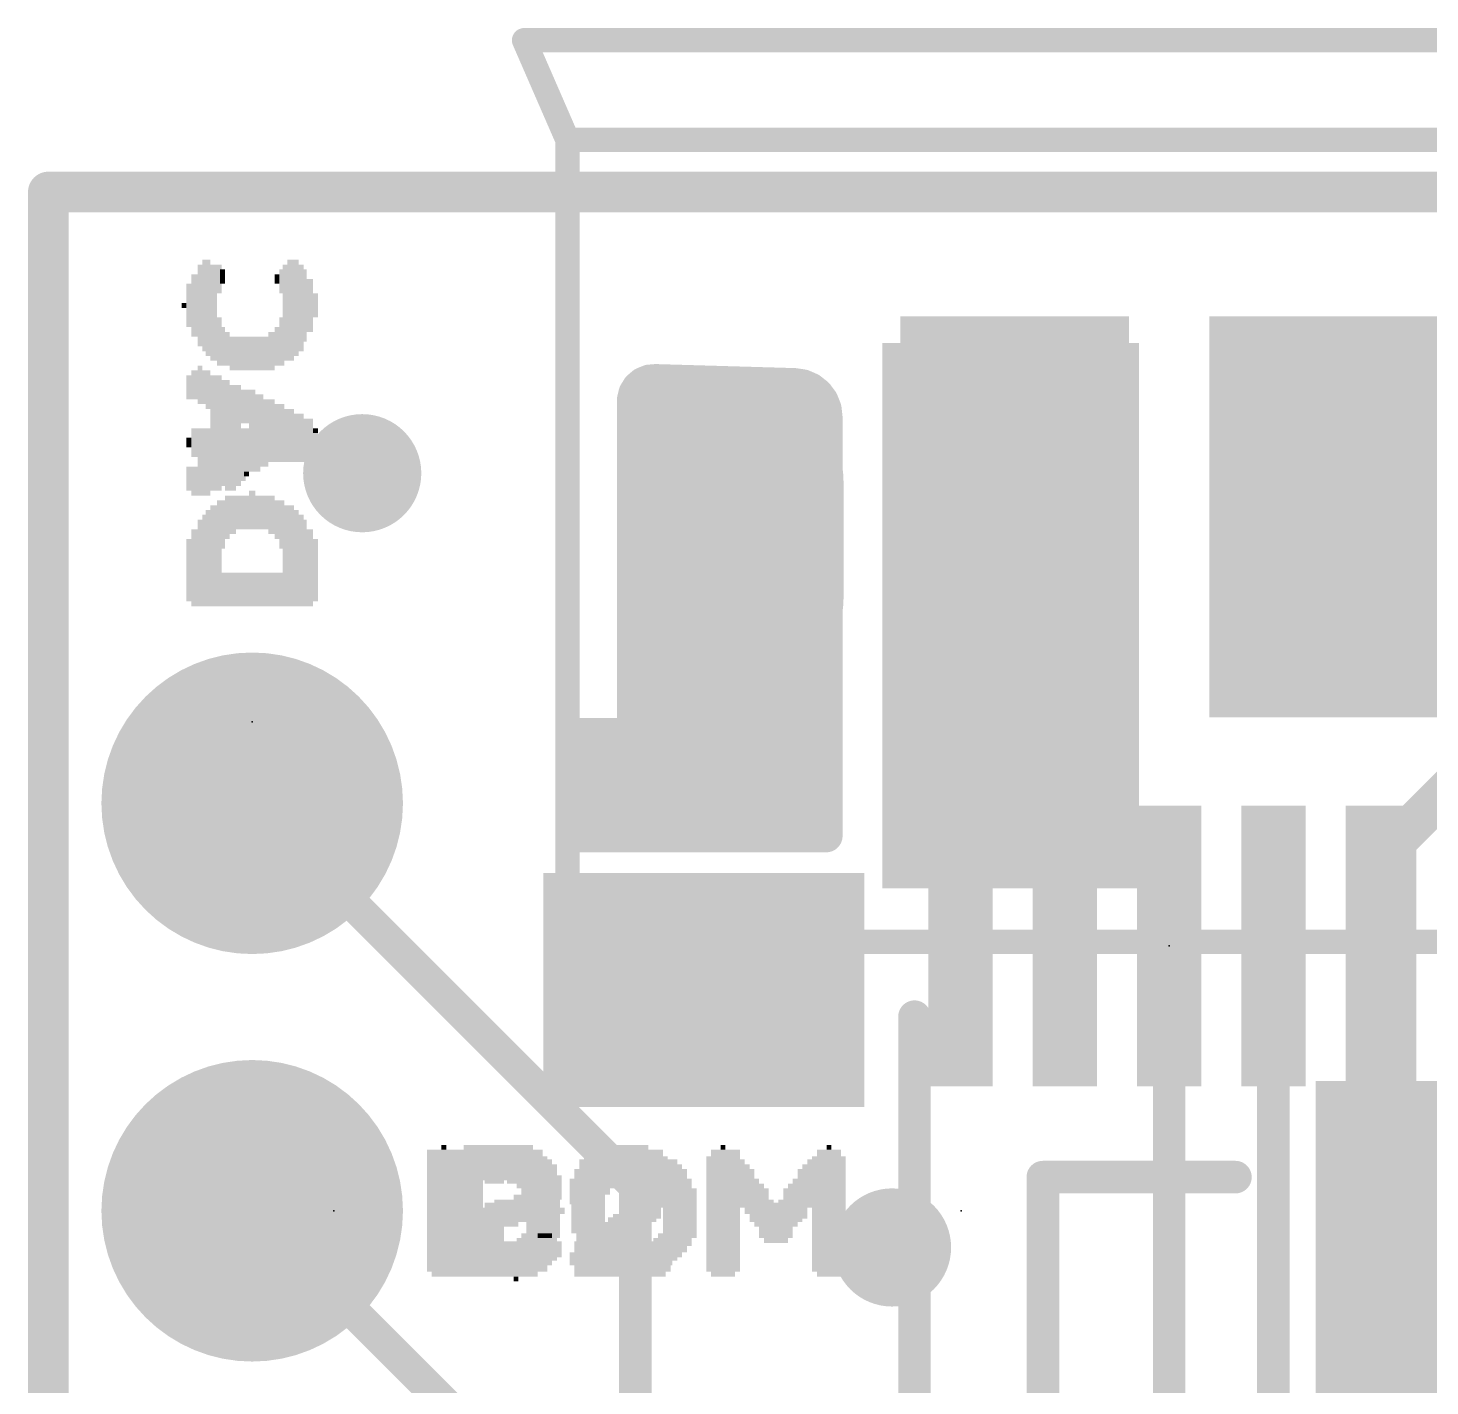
# Model space of a CAD drawing. Extents: x -34 to 52.6, y -23.4 to 26.6.
# Drawn here: x -0.13 to 8.61, y 17.96 to 26.42 of the extents above; entities that cross this region are included whole.
import ezdxf

# ---------------------------------------------------------------- set-up
doc = ezdxf.new("R2010")
doc.units = 0
for name, color, linetype in [('1', 12, 'CONTINUOUS'), ('16', 140, 'CONTINUOUS'), ('17', 183, 'CONTINUOUS'), ('18', 110, 'CONTINUOUS'), ('20', 53, 'CONTINUOUS'), ('21', 41, 'CONTINUOUS'), ('22', 40, 'CONTINUOUS'), ('23', 53, 'CONTINUOUS'), ('24', 53, 'CONTINUOUS'), ('51', 53, 'CONTINUOUS')]:
    doc.layers.add(name, color=color, linetype=linetype)

# ---------------------------------------------------------------- blocks, each defined once
blk = doc.blocks.new('RECT')
blk.add_solid([(-0.5, -0.5), (0.5, -0.5), (-0.5, 0.5), (0.5, 0.5)])
blk = doc.blocks.new('ROUNDP')
at = {"const_width": 0.5}
blk.add_lwpolyline([(0, -0.25, 1), (0, 0.25, 1), (0, -0.25)], format="xyb", dxfattribs=at)
blk = doc.blocks.new('PIE')
at = {"const_width": 0.5}
blk.add_lwpolyline([(0, -0.25, 1), (0, 0.25, 1), (0, -0.25)], format="xyb", dxfattribs=at)
blk = doc.blocks.new('RECT336000X224000R100')
at = {"const_width": 0.7}
blk.add_lwpolyline([(0.7, 0), (0.7, 0, 0.4142), (0.35, 0.35), (-0.35, 0.35, 0.4142), (-0.7, 0), (-0.7, 0, 0.4142), (-0.35, -0.35), (0.35, -0.35, 0.4142)], format="xyb", close=True, dxfattribs=at)
blk.add_solid([(-0.3754, -0.0254), (0.3754, -0.0254), (-0.3754, 0.0254), (0.3754, 0.0254)])
blk = doc.blocks.new('RECT208000X160000R100')
at = {"const_width": 0.5}
blk.add_lwpolyline([(0.4, 0), (0.4, 0, 0.4142), (0.15, 0.25), (-0.15, 0.25, 0.4142), (-0.4, 0), (-0.4, 0, 0.4142), (-0.15, -0.25), (0.15, -0.25, 0.4142)], format="xyb", close=True, dxfattribs=at)
blk.add_solid([(-0.1754, -0.0254), (0.1754, -0.0254), (-0.1754, 0.0254), (0.1754, 0.0254)])
blk = doc.blocks.new('ROUNDV')
at = {"const_width": 0.5}
blk.add_lwpolyline([(0, -0.25, 1), (0, 0.25, 1), (0, -0.25)], format="xyb", dxfattribs=at)

msp = doc.modelspace()

# ---------------------------------------------------------------- linework, layer by layer
at = {"layer": '1'}
for points, const_width in [([(0, 0), (0, 25.4)], 0.254), ([(0, 25.4), (25.4, 25.4)], 0.254), ([(3.6757, 24.1805), (3.7067, 24.2071)], 0.2032), ([(3.7067, 24.2071), (3.7443, 24.2227)], 0.2032), ([(3.7443, 24.2227), (3.785, 24.226)], 0.2032), ([(3.785, 24.226), (4.65, 24.201)], 0.2032), ([(4.65, 24.201), (4.702, 24.1932)], 0.2032), ([(4.702, 24.1932), (4.7503, 24.1723)], 0.2032), ([(3.645, 24.106), (3.6545, 24.1457)], 0.2032), ([(3.645, 22.021), (3.645, 24.106)], 0.2032), ([(3.6545, 24.1457), (3.6757, 24.1805)], 0.2032), ([(3.6761, 24.1808), (4.7306, 24.1808)], 0.2032), ([(4.7503, 24.1723), (4.7915, 24.1395)], 0.2032), ([(4.7915, 24.1395), (4.8228, 24.0972)], 0.2032), ([(4.8228, 24.0972), (4.842, 24.0483)], 0.2032), ([(4.842, 24.0483), (4.848, 23.996)], 0.2032), ([(3.645, 23.9776), (4.848, 23.9776)], 0.2032), ([(4.848, 23.996), (4.848, 21.386)], 0.2032), ([(3.645, 23.7744), (4.848, 23.7744)], 0.2032), ([(3.645, 23.5712), (4.848, 23.5712)], 0.2032), ([(3.645, 23.368), (4.848, 23.368)], 0.2032), ([(3.645, 23.1648), (4.848, 23.1648)], 0.2032), ([(3.645, 22.9616), (4.848, 22.9616)], 0.2032), ([(3.645, 22.7584), (4.848, 22.7584)], 0.2032), ([(3.645, 22.5552), (4.848, 22.5552)], 0.2032), ([(3.645, 22.352), (4.848, 22.352)], 0.2032), ([(3.645, 22.1488), (4.848, 22.1488)], 0.2032), ([(3.267, 21.386), (3.267, 22.021)], 0.2032), ([(3.267, 22.021), (3.645, 22.021)], 0.2032), ([(3.267, 21.9456), (4.848, 21.9456)], 0.2032), ([(3.267, 21.7424), (4.848, 21.7424)], 0.2032), ([(3.267, 21.5392), (4.848, 21.5392)], 0.2032), ([(4.848, 21.386), (3.267, 21.386)], 0.2032), ([(6.985, 17.272), (6.985, 20.701)], 0.2032), ([(7.635, 20.701), (7.635, 17.145)], 0.2032), ([(8.285, 18.4612), (8.285, 20.701)], 0.254), ([(9.1186, 17.6276), (8.285, 18.4612)], 0.254)]:
    msp.add_lwpolyline(points, dxfattribs=dict(at, const_width=const_width))
for points, const_width in [([(0.0635, 25.4, 1), (-0.0635, 25.4)], 0.127), ([(0, 25.4635, 1), (0, 25.3365)], 0.127), ([(3.6872, 24.2539, 1), (3.7262, 24.1602)], 0.1016), ([(3.7397, 24.1685, 1), (3.6736, 24.2456)], 0.1016), ([(3.7403, 24.2734, 1), (3.7484, 24.1721)], 0.1016), ([(3.7639, 24.1758, 1), (3.7248, 24.2696)], 0.1016), ([(3.7865, 24.2768, 1), (3.7835, 24.1752)], 0.1016), ([(3.7891, 24.1754, 1), (3.7809, 24.2766)], 0.1016), ([(4.6575, 24.2512, 1), (4.6425, 24.1508)], 0.1016), ([(4.6485, 24.1502, 1), (4.6515, 24.2518)], 0.1016), ([(4.7223, 24.2398, 1), (4.6818, 24.1466)], 0.1016), ([(4.6945, 24.143, 1), (4.7095, 24.2435)], 0.1016), ([(3.6958, 24.106, 1), (3.5942, 24.106)], 0.1016), ([(3.6111, 24.1721, 1), (3.6978, 24.1192)], 0.1016), ([(3.7039, 24.1339, 1), (3.605, 24.1575)], 0.1016), ([(3.6426, 24.2191, 1), (3.7088, 24.1419)], 0.1016), ([(3.6761, 24.2316, 1), (3.6761, 24.13)], 0.1016), ([(3.7191, 24.154, 1), (3.6323, 24.207)], 0.1016), ([(4.7819, 24.212, 1), (4.7187, 24.1325)], 0.1016), ([(4.73, 24.1257, 1), (4.7705, 24.2188)], 0.1016), ([(4.7306, 24.13, 1), (4.7306, 24.2316)], 0.1016), ([(4.8323, 24.1697, 1), (4.7506, 24.1093)], 0.1016), ([(4.7598, 24.0997, 1), (4.8231, 24.1793)], 0.1016), ([(3.5956, 24.1178, 1), (3.6944, 24.0942)], 0.1016), ([(4.87, 24.1158, 1), (4.7755, 24.0786)], 0.1016), ([(4.7819, 24.067, 1), (4.8636, 24.1274)], 0.1016), ([(4.8925, 24.054, 1), (4.7916, 24.0425)], 0.1016), ([(4.7948, 24.0296, 1), (4.8893, 24.0669)], 0.1016), ([(3.645, 24.0284, 1), (3.645, 23.9268)], 0.1016), ([(4.8988, 23.996, 1), (4.7972, 23.996)], 0.1016), ([(4.7975, 23.9902, 1), (4.8985, 24.0018)], 0.1016), ([(4.848, 23.9268, 1), (4.848, 24.0284)], 0.1016), ([(3.645, 23.8252, 1), (3.645, 23.7236)], 0.1016), ([(4.848, 23.7236, 1), (4.848, 23.8252)], 0.1016), ([(3.645, 23.622, 1), (3.645, 23.5204)], 0.1016), ([(4.848, 23.5204, 1), (4.848, 23.622)], 0.1016), ([(3.645, 23.4188, 1), (3.645, 23.3172)], 0.1016), ([(4.848, 23.3172, 1), (4.848, 23.4188)], 0.1016), ([(3.645, 23.2156, 1), (3.645, 23.114)], 0.1016), ([(4.848, 23.114, 1), (4.848, 23.2156)], 0.1016), ([(3.645, 23.0124, 1), (3.645, 22.9108)], 0.1016), ([(4.848, 22.9108, 1), (4.848, 23.0124)], 0.1016), ([(3.645, 22.8092, 1), (3.645, 22.7076)], 0.1016), ([(4.848, 22.7076, 1), (4.848, 22.8092)], 0.1016), ([(3.645, 22.606, 1), (3.645, 22.5044)], 0.1016), ([(4.848, 22.5044, 1), (4.848, 22.606)], 0.1016), ([(3.645, 22.4028, 1), (3.645, 22.3012)], 0.1016), ([(4.848, 22.3012, 1), (4.848, 22.4028)], 0.1016), ([(3.645, 22.1996, 1), (3.645, 22.098)], 0.1016), ([(4.848, 22.098, 1), (4.848, 22.1996)], 0.1016), ([(3.3178, 22.021, 1), (3.2162, 22.021)], 0.1016), ([(3.267, 22.0718, 1), (3.267, 21.9702)], 0.1016), ([(3.645, 21.9702, 1), (3.645, 22.0718)], 0.1016), ([(3.267, 21.9964, 1), (3.267, 21.8948)], 0.1016), ([(3.5942, 22.021, 1), (3.6958, 22.021)], 0.1016), ([(4.848, 21.8948, 1), (4.848, 21.9964)], 0.1016), ([(3.267, 21.7932, 1), (3.267, 21.6916)], 0.1016), ([(4.848, 21.6916, 1), (4.848, 21.7932)], 0.1016), ([(3.267, 21.59, 1), (3.267, 21.4884)], 0.1016), ([(4.848, 21.4884, 1), (4.848, 21.59)], 0.1016), ([(3.267, 21.4368, 1), (3.267, 21.3352)], 0.1016), ([(3.2162, 21.386, 1), (3.3178, 21.386)], 0.1016), ([(4.7972, 21.386, 1), (4.8988, 21.386)], 0.1016), ([(4.848, 21.3352, 1), (4.848, 21.4368)], 0.1016), ([(7.0358, 20.701, 1), (6.9342, 20.701)], 0.1016), ([(7.6858, 20.701, 1), (7.5842, 20.701)], 0.1016), ([(8.3485, 20.701, 1), (8.2215, 20.701)], 0.127), ([(8.3299, 18.5061, 1), (8.2401, 18.4163)], 0.127), ([(8.2215, 18.4612, 1), (8.3485, 18.4612)], 0.127)]:
    msp.add_lwpolyline(points, format="xyb", dxfattribs=dict(at, const_width=const_width))
at = {"layer": '16'}
for points, const_width in [([(0, 25.4), (25.4, 25.4)], 0.254), ([(0, 0), (0, 25.4)], 0.254), ([(8.763, 21.717), (8.398, 21.352)], 0.254), ([(3.6576, 19.2024), (1.27, 21.59)], 0.2032), ([(8.398, 21.352), (8.398, 17.5598)], 0.254), ([(3.6576, 10.4029), (3.6576, 19.2024)], 0.2032), ([(1.27, 19.05), (3.2766, 17.0434)], 0.2032)]:
    msp.add_lwpolyline(points, dxfattribs=dict(at, const_width=const_width))
for points, const_width in [([(0, 25.4635, 1), (0, 25.3365)], 0.127), ([(0.0635, 25.4, 1), (-0.0635, 25.4)], 0.127), ([(1.3059, 21.6259, 1), (1.2341, 21.5541)], 0.1016), ([(8.4615, 21.352, 1), (8.3345, 21.352)], 0.127), ([(8.3531, 21.3969, 1), (8.4429, 21.3071)], 0.127), ([(3.7084, 19.2024, 1), (3.6068, 19.2024)], 0.1016), ([(3.6217, 19.1665, 1), (3.6935, 19.2383)], 0.1016), ([(1.3059, 19.0859, 1), (1.2341, 19.0141)], 0.1016)]:
    msp.add_lwpolyline(points, format="xyb", dxfattribs=dict(at, const_width=const_width))
at = {"layer": '20', "const_width": 0.2032}
for points in [[(25.4, 25.4), (0, 25.4)], [(0, 25.4), (0, 0)]]:
    msp.add_lwpolyline(points, dxfattribs=at)
at = {"layer": '20', "const_width": 0.1016}
for points in [[(0, 25.4508, 1), (0, 25.3492)], [(0.0508, 25.4, 1), (-0.0508, 25.4)]]:
    msp.add_lwpolyline(points, format="xyb", dxfattribs=at)
at = {"layer": '22', "const_width": 0.2032}
for points in [[(7.398, 24.2598), (11.398, 24.2598)], [(5.398, 16.7598), (5.398, 20.2598)], [(7.398, 19.2598), (6.198, 19.2598)], [(6.198, 19.2598), (6.198, 16.7598)]]:
    msp.add_lwpolyline(points, dxfattribs=at)
at = {"layer": '22', "const_width": 0.1016}
for points in [[(7.398, 24.3106, 1), (7.398, 24.209)], [(5.4488, 20.2598, 1), (5.3472, 20.2598)], [(6.198, 19.3106, 1), (6.198, 19.209)], [(6.2488, 19.2598, 1), (6.1472, 19.2598)], [(7.398, 19.209, 1), (7.398, 19.3106)]]:
    msp.add_lwpolyline(points, format="xyb", dxfattribs=at)
at = {"layer": '23'}
for p in [(1.27, 22.098), (6.985, 20.701), (1.778, 19.05)]:
    msp.add_point(p, dxfattribs=at)
at = {"layer": '24'}
for p in [(1.27, 22.098), (5.6896, 19.05)]:
    msp.add_point(p, dxfattribs=at)
at = {"layer": '51', "const_width": 0.1524}
for points in [[(2.965, 26.346), (11.005, 26.346)], [(2.965, 26.346), (3.235, 25.726)], [(10.735, 25.726), (3.235, 25.726)], [(3.235, 25.726), (3.235, 20.726)], [(3.235, 20.726), (10.735, 20.726)]]:
    msp.add_lwpolyline(points, dxfattribs=at)
at = {"layer": '51', "const_width": 0.0762}
for points in [[(2.965, 26.3841, 1), (2.965, 26.3079)], [(2.9999, 26.3612, 1), (2.9301, 26.3308)], [(3.235, 25.7641, 1), (3.235, 25.6879)], [(3.2731, 25.726, 1), (3.1969, 25.726)], [(3.2001, 25.7108, 1), (3.2699, 25.7412)], [(3.235, 20.7641, 1), (3.235, 20.6879)], [(3.1969, 20.726, 1), (3.2731, 20.726)]]:
    msp.add_lwpolyline(points, format="xyb", dxfattribs=at)

# ---------------------------------------------------------------- block references
at = {"layer": '1', "rotation": 270}
for p, xscale, yscale in [((6.0225, 23.376), 2.5, 1.425), ((7.9475, 23.376), 2.5, 1.425), ((5.685, 20.701), 1.75, 0.4), ((6.335, 20.701), 1.75, 0.4), ((6.985, 20.701), 1.75, 0.4), ((7.635, 20.701), 1.75, 0.4), ((8.285, 20.701), 1.75, 0.4), ((4.085, 20.426), 1.46, 2)]:
    msp.add_blockref('RECT', p, dxfattribs=dict(at, xscale=xscale, yscale=yscale))
at = {"layer": '1'}
msp.add_blockref('PIE', (4.285, 23.276), dxfattribs=at)
at = {"layer": '16', "xscale": 3.4, "yscale": 1.6, "rotation": 90}
msp.add_blockref('RECT', (5.998, 22.7598), dxfattribs=at)
at = {"layer": '16', "rotation": 270}
for name, p in [('RECT336000X224000R100', (4.2564, 23.2319)), ('RECT208000X160000R100', (4.555, 20.506))]:
    msp.add_blockref(name, p, dxfattribs=at)
at = {"layer": '16', "yscale": 4.6, "rotation": 180}
msp.add_blockref('RECT', (8.398, 17.5598), dxfattribs=at)
at = {"layer": '17', "xscale": 1.8796, "yscale": 1.8796, "rotation": 180}
for p in [(1.27, 21.59), (1.27, 21.59), (1.27, 19.05), (1.27, 19.05)]:
    msp.add_blockref('ROUNDP', p, dxfattribs=at)
at = {"layer": '18', "xscale": 0.7366, "yscale": 0.7366}
for p in [(1.9558, 23.6474), (1.9558, 23.6474), (5.2578, 18.8214), (5.2578, 18.8214)]:
    msp.add_blockref('ROUNDV', p, dxfattribs=at)
at = {"layer": '21', "rotation": 90}
for p, xscale, yscale in [((0.875, 23.838), 0.06, 0.03), ((0.91, 23.838), 0.18, 0.04), ((0.945, 23.823), 0.21, 0.03), ((0.965, 23.808), 0.24, 0.03), ((0.995, 23.793), 0.27, 0.03), ((1.03, 23.778), 0.3, 0.04), ((1.065, 23.763), 0.33, 0.03), ((1.085, 23.748), 0.36, 0.03), ((1.115, 23.733), 0.39, 0.03), ((1.15, 23.733), 0.39, 0.04), ((1.185, 23.748), 0.36, 0.03), ((1.215, 23.763), 0.33, 0.03), ((1.235, 23.823), 0.21, 0.03), ((1.27, 23.823), 0.21, 0.04), ((1.305, 23.823), 0.21, 0.03), ((1.325, 23.823), 0.21, 0.03), ((1.355, 23.823), 0.21, 0.03), ((1.39, 23.823), 0.21, 0.04), ((1.425, 23.823), 0.21, 0.03), ((1.455, 23.823), 0.21, 0.03), ((1.475, 23.823), 0.21, 0.03), ((1.51, 23.823), 0.21, 0.04), ((1.545, 23.823), 0.21, 0.03), ((1.565, 23.823), 0.21, 0.03), ((1.595, 23.823), 0.21, 0.03), ((1.63, 23.838), 0.18, 0.04), ((1.665, 23.823), 0.15, 0.03), ((1.235, 23.643), 0.03, 0.03), ((1.185, 23.403), 0.21, 0.03), ((1.215, 23.403), 0.21, 0.03), ((1.235, 23.403), 0.21, 0.03), ((1.27, 23.403), 0.21, 0.04), ((1.305, 23.403), 0.21, 0.03), ((1.325, 23.403), 0.21, 0.03), ((1.355, 23.403), 0.21, 0.03), ((1.39, 23.388), 0.24, 0.04), ((1.03, 23.118), 0.6, 0.04), ((1.065, 23.133), 0.63, 0.03), ((1.085, 23.328), 0.3, 0.03), ((1.115, 23.358), 0.24, 0.03), ((1.15, 23.373), 0.21, 0.04), ((1.425, 23.358), 0.24, 0.03), ((1.455, 23.343), 0.27, 0.03), ((1.475, 23.133), 0.63, 0.03), ((1.51, 23.133), 0.63, 0.04), ((1.545, 23.118), 0.6, 0.03), ((0.965, 23.088), 0.54, 0.03), ((0.995, 23.103), 0.57, 0.03), ((1.565, 23.103), 0.57, 0.03), ((1.595, 23.088), 0.54, 0.03), ((0.91, 23.043), 0.45, 0.04), ((0.945, 23.073), 0.51, 0.03), ((1.63, 23.058), 0.48, 0.04), ((1.665, 23.043), 0.39, 0.03), ((0.875, 23.013), 0.27, 0.03), ((1.085, 22.923), 0.21, 0.03), ((1.115, 22.923), 0.21, 0.03), ((1.15, 22.923), 0.21, 0.04), ((1.185, 22.923), 0.21, 0.03), ((1.215, 22.923), 0.21, 0.03), ((1.235, 22.923), 0.21, 0.03), ((1.27, 22.923), 0.21, 0.04), ((1.305, 22.923), 0.21, 0.03), ((1.325, 22.923), 0.21, 0.03), ((1.355, 22.923), 0.21, 0.03), ((1.39, 22.923), 0.21, 0.04), ((1.425, 22.923), 0.21, 0.03), ((1.455, 22.923), 0.21, 0.03)]:
    msp.add_blockref('RECT', p, dxfattribs=dict(at, xscale=xscale, yscale=yscale))
at = {"layer": '21'}
for p, xscale, yscale in [((2.738, 19.41), 0.42, 0.04), ((2.708, 19.445), 0.24, 0.03), ((3.548, 19.41), 0.3, 0.04), ((3.548, 19.445), 0.18, 0.03), ((2.753, 19.375), 0.51, 0.03), ((2.783, 19.355), 0.57, 0.03), ((2.798, 19.325), 0.6, 0.03), ((3.533, 19.355), 0.45, 0.03), ((3.548, 19.325), 0.48, 0.03), ((3.533, 19.375), 0.39, 0.03), ((2.813, 19.29), 0.63, 0.04), ((2.813, 19.255), 0.63, 0.03), ((2.603, 19.235), 0.21, 0.03), ((3.008, 19.235), 0.3, 0.03), ((3.368, 19.235), 0.24, 0.03), ((3.548, 19.29), 0.54, 0.04), ((3.548, 19.255), 0.54, 0.03), ((3.728, 19.235), 0.24, 0.03), ((2.603, 19.205), 0.21, 0.03), ((2.603, 19.17), 0.21, 0.04), ((2.603, 19.135), 0.21, 0.03), ((3.038, 19.205), 0.24, 0.03), ((3.068, 19.17), 0.24, 0.04), ((3.083, 19.135), 0.21, 0.03), ((3.353, 19.205), 0.21, 0.03), ((3.353, 19.17), 0.21, 0.04), ((3.353, 19.135), 0.21, 0.03), ((3.743, 19.205), 0.21, 0.03), ((3.743, 19.17), 0.21, 0.04), ((3.743, 19.135), 0.21, 0.03), ((2.603, 19.105), 0.21, 0.03), ((2.603, 19.085), 0.21, 0.03), ((2.603, 19.05), 0.21, 0.04), ((3.083, 19.105), 0.21, 0.03), ((3.098, 19.085), 0.18, 0.03), ((3.113, 19.05), 0.21, 0.04), ((3.353, 19.105), 0.21, 0.03), ((3.353, 19.085), 0.15, 0.03), ((3.698, 19.05), 0.24, 0.04), ((3.728, 19.085), 0.24, 0.03), ((3.743, 19.105), 0.21, 0.03), ((2.603, 19.015), 0.21, 0.03), ((2.603, 18.995), 0.21, 0.03), ((2.603, 18.965), 0.21, 0.03), ((3.083, 18.965), 0.21, 0.03), ((3.098, 19.015), 0.18, 0.03), ((3.098, 18.995), 0.18, 0.03), ((3.593, 18.965), 0.33, 0.03), ((3.638, 18.995), 0.3, 0.03), ((3.668, 19.015), 0.3, 0.03), ((2.603, 18.93), 0.21, 0.04), ((2.603, 18.895), 0.21, 0.03), ((2.603, 18.865), 0.21, 0.03), ((3.038, 18.865), 0.24, 0.03), ((3.068, 18.895), 0.24, 0.03), ((3.083, 18.93), 0.21, 0.04), ((3.473, 18.865), 0.33, 0.03), ((3.518, 18.895), 0.36, 0.03), ((3.548, 18.93), 0.36, 0.04), ((2.828, 18.845), 0.66, 0.03), ((2.813, 18.81), 0.63, 0.04), ((2.798, 18.775), 0.6, 0.03), ((3.563, 18.775), 0.63, 0.03), ((3.533, 18.845), 0.51, 0.03), ((3.563, 18.81), 0.57, 0.04), ((2.783, 18.755), 0.57, 0.03), ((2.768, 18.725), 0.54, 0.03), ((2.738, 18.69), 0.48, 0.04), ((3.563, 18.755), 0.63, 0.03), ((3.563, 18.725), 0.63, 0.03), ((3.578, 18.69), 0.6, 0.04), ((2.723, 18.655), 0.39, 0.03), ((3.563, 18.655), 0.57, 0.03)]:
    msp.add_blockref('RECT', p, dxfattribs=dict(at, xscale=xscale, yscale=yscale))
at = {"layer": '22'}
for p, xscale, yscale, rotation in [((0.945, 24.693), 0.51, 0.03, 90), ((0.975, 24.693), 0.57, 0.03, 90), ((0.995, 24.678), 0.6, 0.03, 90), ((1.03, 24.648), 0.6, 0.04, 90), ((1.065, 24.858), 0.18, 0.03, 90), ((1.085, 24.873), 0.09, 0.03, 90), ((1.455, 24.843), 0.15, 0.03, 90), ((1.475, 24.648), 0.6, 0.03, 90), ((1.51, 24.663), 0.63, 0.04, 90), ((1.545, 24.678), 0.6, 0.03, 90), ((1.575, 24.678), 0.54, 0.03, 90), ((1.595, 24.693), 0.45, 0.03, 90), ((0.875, 24.693), 0.27, 0.03, 90), ((0.91, 24.693), 0.39, 0.04, 90), ((1.425, 24.858), 0.06, 0.03, 90), ((1.63, 24.693), 0.33, 0.04, 90), ((1.665, 24.693), 0.15, 0.03, 90), ((0.845, 24.693), 0.03, 0.03, 90), ((1.065, 24.468), 0.3, 0.03, 90), ((1.085, 24.438), 0.24, 0.03, 90), ((1.425, 24.438), 0.24, 0.03, 90), ((1.455, 24.468), 0.3, 0.03, 90), ((1.115, 24.423), 0.21, 0.03, 90), ((1.15, 24.393), 0.21, 0.04, 90), ((1.185, 24.393), 0.21, 0.03, 90), ((1.215, 24.393), 0.21, 0.03, 90), ((1.235, 24.393), 0.21, 0.03, 90), ((1.27, 24.393), 0.21, 0.04, 90), ((1.305, 24.393), 0.21, 0.03, 90), ((1.325, 24.393), 0.21, 0.03, 90), ((1.355, 24.393), 0.21, 0.03, 90), ((1.39, 24.408), 0.24, 0.04, 90), ((0.945, 24.198), 0.24, 0.03, 90), ((0.875, 24.183), 0.15, 0.03, 90), ((0.91, 24.198), 0.18, 0.04, 90), ((0.975, 24.183), 0.21, 0.03, 90), ((0.995, 24.168), 0.24, 0.03, 90), ((1.03, 23.898), 0.72, 0.04, 90), ((1.065, 23.898), 0.72, 0.03, 90), ((1.085, 23.898), 0.66, 0.03, 90), ((1.115, 23.898), 0.66, 0.03, 90), ((1.15, 23.898), 0.6, 0.04, 90), ((1.185, 23.898), 0.6, 0.03, 90), ((1.215, 24.063), 0.21, 0.03, 90), ((1.235, 24.063), 0.21, 0.03, 90), ((1.27, 24.048), 0.24, 0.04, 90), ((1.305, 24.033), 0.21, 0.03, 90), ((1.325, 23.913), 0.45, 0.03, 90), ((1.355, 23.898), 0.42, 0.03, 90), ((1.39, 23.913), 0.39, 0.04, 90), ((1.425, 23.898), 0.36, 0.03, 90), ((1.455, 23.913), 0.33, 0.03, 90), ((1.475, 23.898), 0.3, 0.03, 90), ((1.51, 23.913), 0.27, 0.04, 90), ((1.545, 23.898), 0.24, 0.03, 90), ((1.575, 23.913), 0.21, 0.03, 90), ((1.595, 23.898), 0.18, 0.03, 90), ((1.63, 23.913), 0.15, 0.04, 90), ((1.235, 23.748), 0.24, 0.03, 90), ((1.27, 23.763), 0.21, 0.04, 90), ((1.305, 23.778), 0.24, 0.03, 90), ((1.665, 23.913), 0.03, 0.03, 90), ((1.215, 23.733), 0.21, 0.03, 90), ((0.875, 23.613), 0.15, 0.03, 90), ((0.91, 23.598), 0.18, 0.04, 90), ((0.945, 23.613), 0.21, 0.03, 90), ((0.975, 23.613), 0.21, 0.03, 90), ((0.995, 23.628), 0.24, 0.03, 90), ((1.115, 23.388), 0.24, 0.03, 90), ((1.15, 23.403), 0.21, 0.04, 90), ((1.185, 23.403), 0.21, 0.03, 90), ((1.215, 23.418), 0.18, 0.03, 90), ((1.235, 23.418), 0.18, 0.03, 90), ((1.27, 23.433), 0.21, 0.04, 90), ((1.305, 23.418), 0.18, 0.03, 90), ((1.325, 23.403), 0.21, 0.03, 90), ((1.355, 23.403), 0.21, 0.03, 90), ((1.39, 23.388), 0.24, 0.04, 90), ((0.995, 23.118), 0.6, 0.03, 90), ((1.03, 23.133), 0.63, 0.04, 90), ((1.065, 23.148), 0.66, 0.03, 90), ((1.085, 23.358), 0.24, 0.03, 90), ((1.425, 23.358), 0.24, 0.03, 90), ((1.455, 23.328), 0.3, 0.03, 90), ((1.475, 23.133), 0.63, 0.03, 90), ((1.51, 23.133), 0.63, 0.04, 90), ((1.545, 23.118), 0.6, 0.03, 90), ((0.945, 23.088), 0.54, 0.03, 90), ((0.975, 23.103), 0.57, 0.03, 90), ((1.575, 23.103), 0.57, 0.03, 90), ((0.91, 23.058), 0.48, 0.04, 90), ((1.595, 23.073), 0.51, 0.03, 90), ((1.63, 23.058), 0.42, 0.04, 90), ((0.875, 23.043), 0.39, 0.03, 90), ((1.665, 23.028), 0.24, 0.03, 90), ((1.085, 22.923), 0.21, 0.03, 90), ((1.115, 22.923), 0.21, 0.03, 90), ((1.15, 22.923), 0.21, 0.04, 90), ((1.185, 22.923), 0.21, 0.03, 90), ((1.215, 22.923), 0.21, 0.03, 90), ((1.235, 22.923), 0.21, 0.03, 90), ((1.27, 22.923), 0.21, 0.04, 90), ((1.305, 22.923), 0.21, 0.03, 90), ((1.325, 22.923), 0.21, 0.03, 90), ((1.355, 22.923), 0.21, 0.03, 90), ((1.39, 22.923), 0.21, 0.04, 90), ((1.425, 22.923), 0.21, 0.03, 90), ((1.455, 22.923), 0.21, 0.03, 90), ((2.4496, 19.41), 0.18, 0.04, 180), ((2.4646, 19.445), 0.03, 0.03, 180), ((2.9146, 19.41), 0.33, 0.04, 180), ((2.9146, 19.445), 0.21, 0.03, 180), ((3.6496, 19.41), 0.36, 0.04, 180), ((3.6496, 19.445), 0.18, 0.03, 180), ((4.2196, 19.41), 0.18, 0.04, 180), ((4.2046, 19.445), 0.03, 0.03, 180), ((4.8646, 19.41), 0.15, 0.04, 180), ((4.8646, 19.445), 0.03, 0.03, 180), ((2.4646, 19.375), 0.21, 0.03, 180), ((2.4646, 19.355), 0.21, 0.03, 180), ((2.4646, 19.325), 0.21, 0.03, 180), ((2.9146, 19.325), 0.51, 0.03, 180), ((2.8996, 19.375), 0.42, 0.03, 180), ((2.9146, 19.355), 0.45, 0.03, 180), ((3.6496, 19.325), 0.6, 0.03, 180), ((3.6496, 19.355), 0.54, 0.03, 180), ((3.6496, 19.375), 0.42, 0.03, 180), ((4.2046, 19.375), 0.21, 0.03, 180), ((4.2196, 19.355), 0.24, 0.03, 180), ((4.2346, 19.325), 0.27, 0.03, 180), ((4.8346, 19.325), 0.27, 0.03, 180), ((4.8496, 19.355), 0.24, 0.03, 180), ((4.8646, 19.375), 0.21, 0.03, 180), ((2.4646, 19.29), 0.21, 0.04, 180), ((2.4646, 19.255), 0.21, 0.03, 180), ((2.4646, 19.235), 0.21, 0.03, 180), ((2.9296, 19.29), 0.48, 0.04, 180), ((2.7796, 19.255), 0.18, 0.03, 180), ((2.7796, 19.235), 0.12, 0.03, 180), ((3.0796, 19.255), 0.24, 0.03, 180), ((3.0946, 19.235), 0.21, 0.03, 180), ((3.4246, 19.235), 0.27, 0.03, 180), ((3.6496, 19.29), 0.66, 0.04, 180), ((3.6496, 19.255), 0.66, 0.03, 180), ((3.8746, 19.235), 0.27, 0.03, 180), ((4.2496, 19.29), 0.3, 0.04, 180), ((4.2496, 19.255), 0.3, 0.03, 180), ((4.2646, 19.235), 0.33, 0.03, 180), ((4.8046, 19.235), 0.33, 0.03, 180), ((4.8196, 19.29), 0.3, 0.04, 180), ((4.8196, 19.255), 0.3, 0.03, 180), ((2.4646, 19.205), 0.21, 0.03, 180), ((2.4646, 19.17), 0.21, 0.04, 180), ((2.4646, 19.135), 0.21, 0.03, 180), ((3.0496, 19.135), 0.3, 0.03, 180), ((3.0796, 19.17), 0.24, 0.04, 180), ((3.0946, 19.205), 0.21, 0.03, 180), ((3.3796, 19.17), 0.24, 0.04, 180), ((3.3646, 19.135), 0.21, 0.03, 180), ((3.4096, 19.205), 0.24, 0.03, 180), ((3.8896, 19.205), 0.24, 0.03, 180), ((3.9196, 19.17), 0.24, 0.04, 180), ((3.9346, 19.135), 0.21, 0.03, 180), ((4.2796, 19.205), 0.36, 0.03, 180), ((4.2946, 19.17), 0.39, 0.04, 180), ((4.2946, 19.135), 0.39, 0.03, 180), ((4.7746, 19.17), 0.39, 0.04, 180), ((4.7746, 19.135), 0.39, 0.03, 180), ((4.7896, 19.205), 0.36, 0.03, 180), ((2.4646, 19.105), 0.21, 0.03, 180), ((2.4646, 19.085), 0.21, 0.03, 180), ((2.4646, 19.05), 0.21, 0.04, 180), ((2.8996, 19.05), 0.48, 0.04, 180), ((2.9446, 19.085), 0.45, 0.03, 180), ((2.9746, 19.105), 0.39, 0.03, 180), ((3.3646, 19.105), 0.21, 0.03, 180), ((3.3646, 19.085), 0.21, 0.03, 180), ((3.3646, 19.05), 0.21, 0.04, 180), ((3.9346, 19.105), 0.21, 0.03, 180), ((3.9346, 19.085), 0.21, 0.03, 180), ((3.9346, 19.05), 0.21, 0.04, 180), ((4.3096, 19.105), 0.42, 0.03, 180), ((4.5346, 19.085), 0.87, 0.03, 180), ((4.2046, 19.05), 0.21, 0.04, 180), ((4.5346, 19.05), 0.39, 0.04, 180), ((4.7596, 19.105), 0.42, 0.03, 180), ((4.8646, 19.05), 0.21, 0.04, 180), ((2.4646, 19.015), 0.21, 0.03, 180), ((2.4646, 18.995), 0.21, 0.03, 180), ((2.4646, 18.965), 0.21, 0.03, 180), ((2.8246, 18.995), 0.39, 0.03, 180), ((2.7796, 18.965), 0.3, 0.03, 180), ((2.8696, 19.015), 0.42, 0.03, 180), ((3.3646, 19.015), 0.21, 0.03, 180), ((3.3646, 18.995), 0.21, 0.03, 180), ((3.3646, 18.965), 0.21, 0.03, 180), ((3.9346, 19.015), 0.21, 0.03, 180), ((3.9346, 18.995), 0.21, 0.03, 180), ((3.9346, 18.965), 0.21, 0.03, 180), ((4.2046, 19.015), 0.21, 0.03, 180), ((4.2046, 18.995), 0.21, 0.03, 180), ((4.2046, 18.965), 0.21, 0.03, 180), ((4.5496, 19.015), 0.36, 0.03, 180), ((4.5346, 18.995), 0.33, 0.03, 180), ((4.5346, 18.965), 0.27, 0.03, 180), ((4.8646, 19.015), 0.21, 0.03, 180), ((4.8646, 18.995), 0.21, 0.03, 180), ((4.8646, 18.965), 0.21, 0.03, 180), ((2.4646, 18.93), 0.21, 0.04, 180), ((2.4646, 18.895), 0.21, 0.03, 180), ((2.4646, 18.865), 0.21, 0.03, 180), ((2.7346, 18.93), 0.21, 0.04, 180), ((2.7346, 18.895), 0.21, 0.03, 180), ((2.7346, 18.865), 0.21, 0.03, 180), ((3.0946, 18.865), 0.15, 0.03, 180), ((3.0946, 18.895), 0.09, 0.03, 180), ((3.3646, 18.93), 0.21, 0.04, 180), ((3.3946, 18.895), 0.21, 0.03, 180), ((3.4096, 18.865), 0.24, 0.03, 180), ((3.8896, 18.865), 0.24, 0.03, 180), ((3.9196, 18.895), 0.24, 0.03, 180), ((3.9346, 18.93), 0.21, 0.04, 180), ((4.2046, 18.93), 0.21, 0.04, 180), ((4.2046, 18.895), 0.21, 0.03, 180), ((4.2046, 18.865), 0.21, 0.03, 180), ((4.5346, 18.93), 0.21, 0.04, 180), ((4.5346, 18.895), 0.21, 0.03, 180), ((4.5346, 18.865), 0.15, 0.03, 180), ((4.8646, 18.93), 0.21, 0.04, 180), ((4.8646, 18.895), 0.21, 0.03, 180), ((4.8646, 18.865), 0.21, 0.03, 180), ((2.4646, 18.845), 0.21, 0.03, 180), ((2.4646, 18.81), 0.21, 0.04, 180), ((2.4646, 18.775), 0.21, 0.03, 180), ((2.7346, 18.845), 0.21, 0.03, 180), ((2.9146, 18.81), 0.57, 0.04, 180), ((2.9296, 18.775), 0.54, 0.03, 180), ((3.0946, 18.845), 0.21, 0.03, 180), ((3.4396, 18.845), 0.3, 0.03, 180), ((3.6496, 18.81), 0.66, 0.04, 180), ((3.6496, 18.775), 0.6, 0.03, 180), ((3.8596, 18.845), 0.3, 0.03, 180), ((4.2046, 18.845), 0.21, 0.03, 180), ((4.2046, 18.81), 0.21, 0.04, 180), ((4.2046, 18.775), 0.21, 0.03, 180), ((4.8646, 18.845), 0.21, 0.03, 180), ((4.8646, 18.81), 0.21, 0.04, 180), ((4.8646, 18.775), 0.21, 0.03, 180), ((2.4646, 18.755), 0.21, 0.03, 180), ((2.4646, 18.725), 0.21, 0.03, 180), ((2.4646, 18.69), 0.21, 0.04, 180), ((2.9146, 18.755), 0.51, 0.03, 180), ((2.9146, 18.725), 0.45, 0.03, 180), ((2.9146, 18.69), 0.39, 0.04, 180), ((3.6496, 18.755), 0.54, 0.03, 180), ((3.6496, 18.725), 0.48, 0.03, 180), ((3.6496, 18.69), 0.42, 0.04, 180), ((4.2046, 18.755), 0.21, 0.03, 180), ((4.2046, 18.725), 0.21, 0.03, 180), ((4.2046, 18.69), 0.21, 0.04, 180), ((4.8646, 18.755), 0.21, 0.03, 180), ((4.8646, 18.725), 0.21, 0.03, 180), ((4.8646, 18.69), 0.21, 0.04, 180), ((2.4646, 18.655), 0.15, 0.03, 180), ((2.9146, 18.655), 0.27, 0.03, 180), ((2.9146, 18.625), 0.03, 0.03, 180), ((3.6496, 18.655), 0.3, 0.03, 180), ((3.6496, 18.625), 0.12, 0.03, 180), ((4.2046, 18.655), 0.15, 0.03, 180), ((4.8646, 18.655), 0.15, 0.03, 180)]:
    msp.add_blockref('RECT', p, dxfattribs=dict(at, xscale=xscale, yscale=yscale, rotation=rotation))
at = {"layer": '51', "xscale": 0.508, "yscale": 0.508, "rotation": 90}
for p in [(1.27, 21.59), (1.27, 19.05)]:
    msp.add_blockref('RECT', p, dxfattribs=at)

doc.saveas('drawing.dxf')
